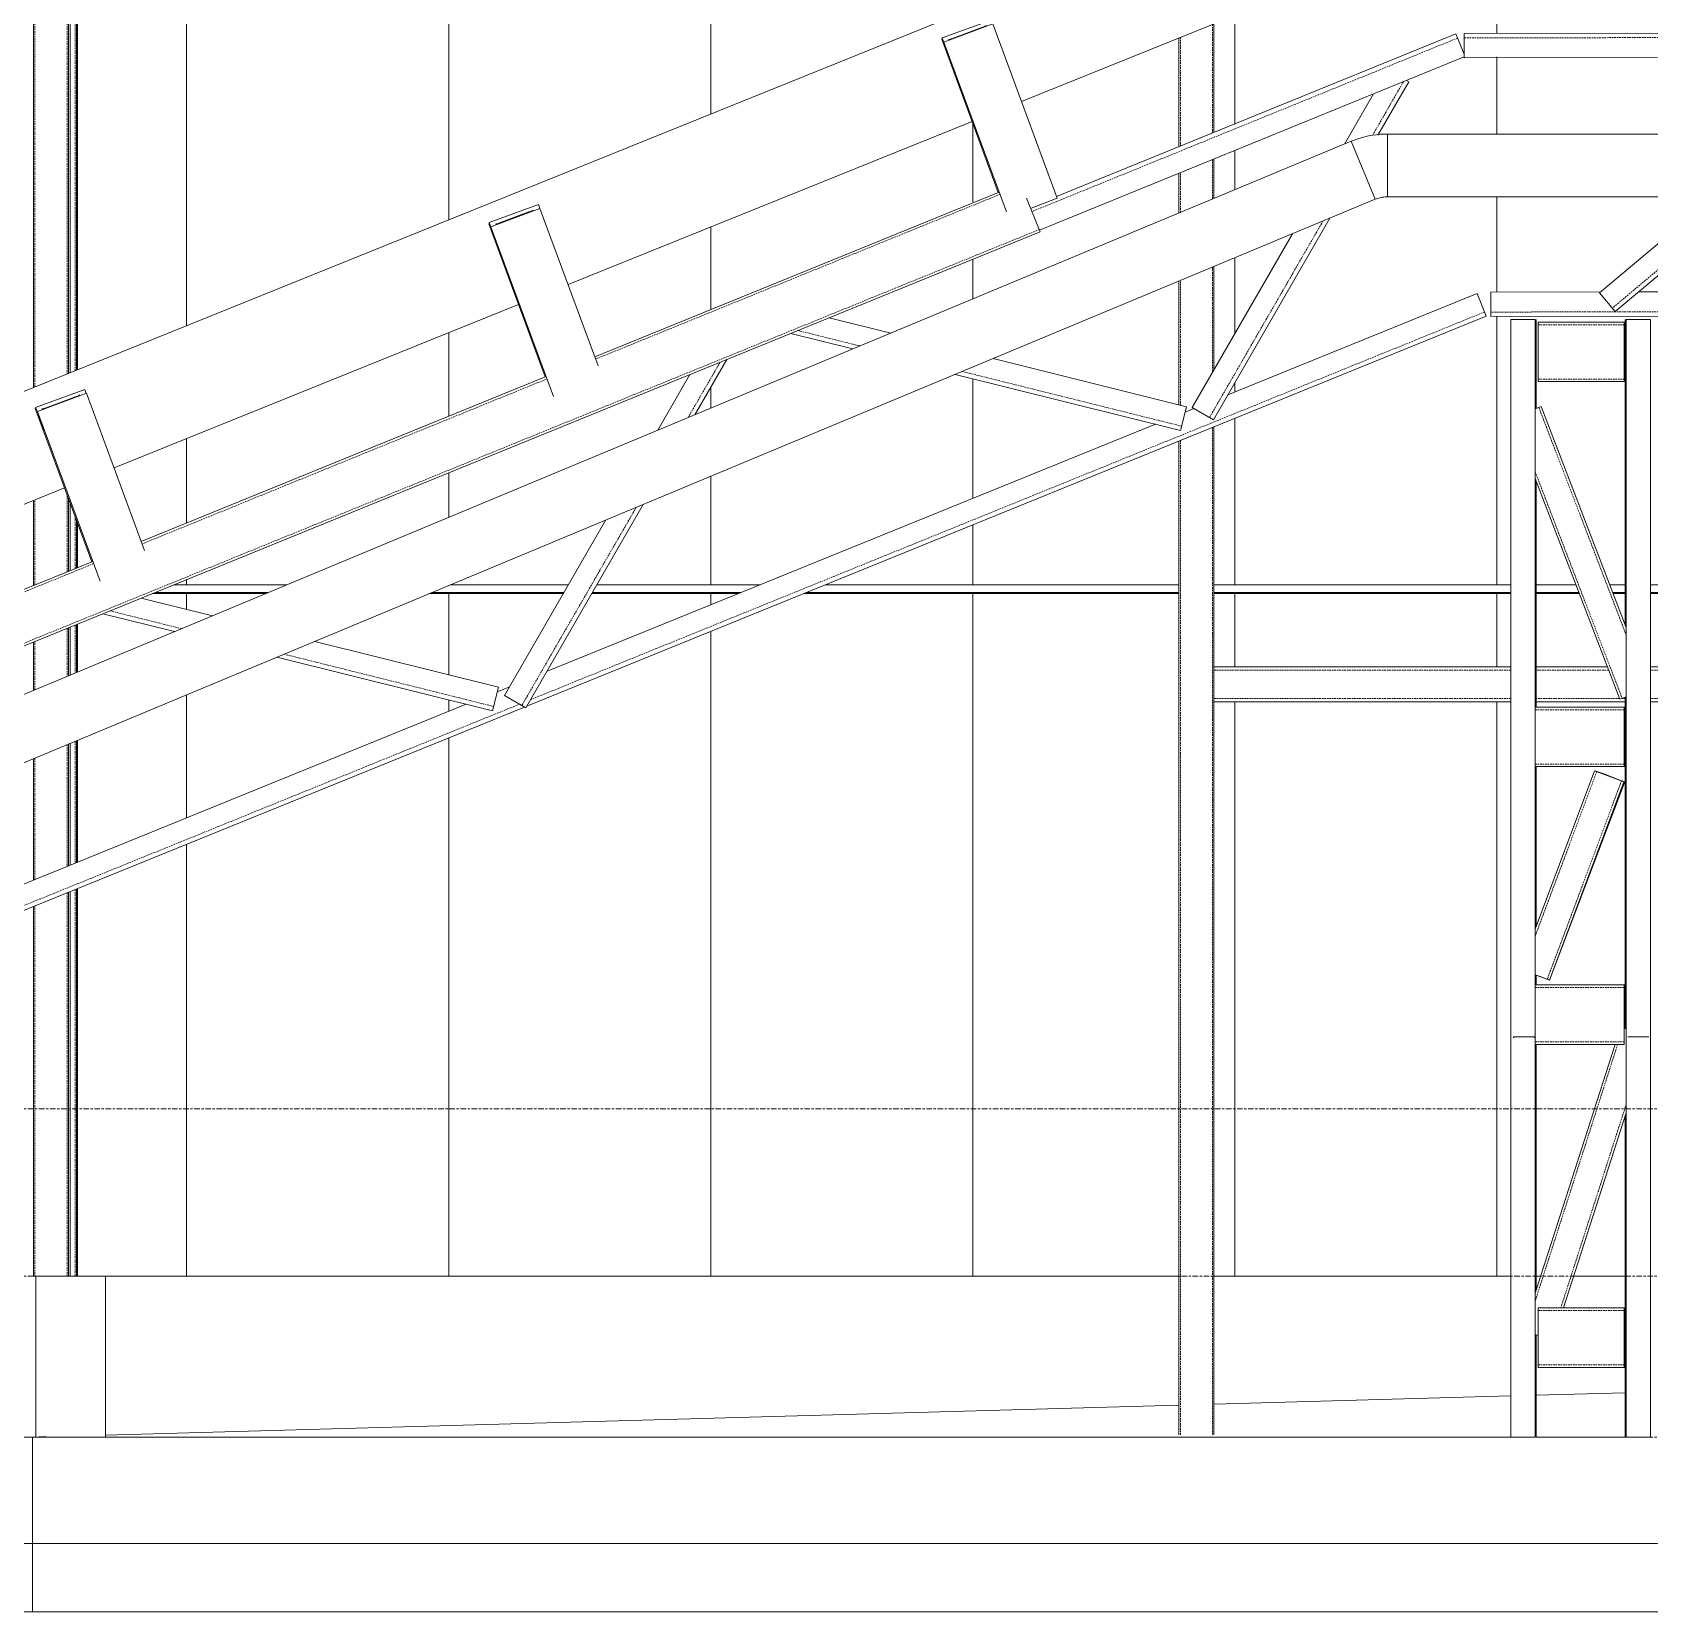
# Model space of a CAD drawing. Header units: centimetres. Extents: x -3046 to 63786, y -269 to 1483.
# Drawn here: x 30316.2 to 30779.1, y -50 to 402.2 of the extents above; entities that cross this region are included whole.
import ezdxf

# ---------------------------------------------------------------- set-up
doc = ezdxf.new("R2010")
doc.units = ezdxf.units.CM
doc.linetypes.add('Centre', pattern=[3.175, 0.635, -0.475, 1.59, -0.475])
doc.linetypes.add('Hidden', pattern=[0.714375, 0.47625, -0.238125])
for name, color, linetype, lineweight in [('A-FLOR', 7, 'Continuous', 9), ('A-FLOR-LEVL', 7, 'Continuous', 9), ('A-WALL', 7, 'Continuous', 9), ('A-WALL-PATT', 7, 'Continuous', 9), ('C-BLDG-PADS', 7, 'Continuous', 9), ('M-HVAC-DUCT', 7, 'Continuous', 9), ('S-BEAM', 7, 'Continuous', 9), ('S-COLS', 7, 'Continuous', 9)]:
    doc.layers.add(name, color=color, linetype=linetype, lineweight=lineweight)

# ---------------------------------------------------------------- blocks, each defined once
blk = doc.blocks.new('HSS Rectangular-Column - 100 x 100 mm-1472442-s03')
at = {"layer": 'S-COLS'}
for p, q in [((-13122.51, 515.53), (-13122.51, 300.52)), ((-13112.51, 304.56), (-13112.51, 436.5)), ((-13112.51, 247.91), (-13112.51, 268.78)), ((-13122.51, 268.16), (-13122.51, 243.84)), ((-13112.51, 217.95), (-13112.51, 231.72)), ((-13122.51, 227.64), (-13122.51, 213.78)), ((-13112.51, 163.53), (-13112.51, 198.45)), ((-13122.51, 194.28), (-13122.51, 159.46)), ((-13112.51, 46.02), (-13112.51, 155.97)), ((-13122.51, 151.9), (-13122.51, 46.02)), ((-13122.51, 46.02), (-13121.94, 46.02))]:
    blk.add_line(p, q, dxfattribs=at)
at = {"layer": 'S-COLS', "linetype": 'Hidden'}
for p, q in [((-13122.11, 300.68), (-13122.11, 515.53)), ((-13112.91, 515.53), (-13112.91, 304.4)), ((-13112.91, 269.63), (-13112.91, 247.75)), ((-13122.11, 244), (-13122.11, 268.32)), ((-13112.91, 231.55), (-13112.91, 217.78)), ((-13122.11, 213.95), (-13122.11, 227.8)), ((-13122.11, 159.62), (-13122.11, 194.45)), ((-13112.91, 198.28), (-13112.91, 163.36)), ((-13112.91, 155.81), (-13112.91, 46.02)), ((-13122.11, 46.02), (-13122.11, 152.07))]:
    blk.add_line(p, q, dxfattribs=at)
blk = doc.blocks.new('HSS Rectangular-Column - 100 x 100 mm-V56-s03')
at = {"layer": 'S-COLS', "linetype": 'Hidden'}
for p, q in [((-13112.45, 436.5), (-13112.45, 304.58)), ((-13112.45, 268.63), (-13112.45, 247.94)), ((-13112.45, 231.74), (-13112.45, 217.98)), ((-13112.45, 198.47), (-13112.45, 163.55)), ((-13112.45, 155.99), (-13112.45, 46.02))]:
    blk.add_line(p, q, dxfattribs=at)
at = {"layer": 'S-COLS'}
for p, q in [((-13112.05, 304.74), (-13112.05, 436.5)), ((-13112.05, 248.1), (-13112.05, 267.54)), ((-13112.05, 218.14), (-13112.05, 231.9)), ((-13112.05, 163.71), (-13112.05, 198.64)), ((-13112.05, 46.02), (-13112.05, 156.16))]:
    blk.add_line(p, q, dxfattribs=at)
blk = doc.blocks.new('HSS Rectangular-Column - 100 x 100 mm-V57-s03')
at = {"layer": 'S-COLS', "linetype": 'Hidden'}
for p, q in [((-13110.56, 436.5), (-13110.56, 305.34)), ((-13110.56, 263.51), (-13110.56, 248.71)), ((-13110.56, 232.51), (-13110.56, 218.76)), ((-13110.56, 199.26), (-13110.56, 164.32)), ((-13110.56, 156.76), (-13110.56, 46.02))]:
    blk.add_line(p, q, dxfattribs=at)
at = {"layer": 'S-COLS'}
for p, q in [((-13110.16, 305.5), (-13110.16, 436.5)), ((-13110.16, 248.87), (-13110.16, 262.42)), ((-13110.16, 218.93), (-13110.16, 232.67)), ((-13110.16, 164.48), (-13110.16, 199.43)), ((-13110.16, 46.02), (-13110.16, 156.92))]:
    blk.add_line(p, q, dxfattribs=at)
blk = doc.blocks.new('HSS Rectangular-Column - 100 x 100 mm-V58-s03')
at = {"layer": 'S-COLS'}
for p, q in [((-13109.96, 305.59), (-13109.96, 436.5)), ((-13109.96, 248.95), (-13109.96, 261.88)), ((-13109.96, 219.01), (-13109.96, 232.75)), ((-13109.96, 164.56), (-13109.96, 199.51)), ((-13109.96, 46.02), (-13109.96, 157))]:
    blk.add_line(p, q, dxfattribs=at)
blk = doc.blocks.new('HSS Rectangular-Column - 100 x 100 mm-V59-s03')
at = {"layer": 'S-COLS'}
blk.add_line((-13123.25, 46.02), (-13122.5, 46.02), dxfattribs=at)
blk = doc.blocks.new('HSS Rectangular-Column - 100 x 100 mm-1652328-s03')
at = {"layer": 'S-COLS', "linetype": 'Hidden'}
for p, q in [((-12785.06, 404.53), (-12785.06, 373.37)), ((-12794.26, 369.62), (-12794.26, 400.81)), ((-12785.06, 365.81), (-12785.06, 354.49)), ((-12794.26, 350.65), (-12794.26, 362.06)), ((-12785.06, 335), (-12785.06, 304.83)), ((-12794.26, 295.42), (-12794.26, 331.17)), ((-12785.06, 289.09), (-12785.06, 0.64)), ((-12794.26, 0.65), (-12794.26, 285.35))]:
    blk.add_line(p, q, dxfattribs=at)
at = {"layer": 'S-COLS'}
for p, q in [((-12784.66, 373.53), (-12784.66, 404.69)), ((-12794.66, 400.65), (-12794.66, 369.46)), ((-12784.66, 354.65), (-12784.66, 365.97)), ((-12794.66, 361.9), (-12794.66, 350.48)), ((-12784.66, 305.52), (-12784.66, 335.17)), ((-12794.66, 331), (-12794.66, 295.52)), ((-12784.66, 241.66), (-12784.66, 289.25)), ((-12794.66, 285.19), (-12794.66, 242.01)), ((-12794.66, 241.5), (-12794.66, 0.65)), ((-12784.66, 220.53), (-12784.66, 241.5)), ((-12784.66, 0.64), (-12784.66, 210.53))]:
    blk.add_line(p, q, dxfattribs=at)
blk = doc.blocks.new('M_L Equal Angles - 25 x 25 mm-1473167-s03')
at = {"layer": 'S-BEAM'}
for p, q in [((-13056.03, 241.5), (-13088.51, 241.5)), ((-13055.27, 241.82), (-13087.73, 241.82)), ((-13050.04, 244), (-13082.38, 244)), ((-12970.85, 241.5), (-13009.26, 241.5)), ((-12970.66, 241.82), (-13008.5, 241.82)), ((-12969.4, 244), (-13003.26, 244)), ((-12920.71, 241.5), (-12962.76, 241.5)), ((-12919.92, 241.82), (-12962.58, 241.82)), ((-12914.56, 244), (-12961.32, 244)), ((-12794.66, 241.5), (-12902.12, 241.5)), ((-12794.66, 241.82), (-12901.34, 241.82)), ((-12794.66, 244), (-12895.97, 244)), ((-12794.66, 243.84), (-12794.66, 244)), ((-12794.66, 243.84), (-12794.66, 242.45)), ((-12794.66, 242.45), (-12794.66, 241.82)), ((-12794.66, 241.66), (-12794.66, 241.82)), ((-12794.66, 241.66), (-12794.66, 241.5))]:
    blk.add_line(p, q, dxfattribs=at)
at = {"layer": 'S-BEAM', "linetype": 'Hidden'}
for p, q in [((-13087.73, 241.82), (-13055.27, 241.82)), ((-13008.5, 241.82), (-12970.66, 241.82)), ((-12962.58, 241.82), (-12919.92, 241.82)), ((-12901.34, 241.82), (-12794.66, 241.82))]:
    blk.add_line(p, q, dxfattribs=at)
blk = doc.blocks.new('M_L Equal Angles - 25 x 25 mm-1491346-s03')
at = {"layer": 'S-BEAM'}
for p, q in [((-12699.72, 244), (-12784.66, 244)), ((-12784.66, 244), (-12784.66, 243.84)), ((-12784.66, 242.45), (-12784.66, 243.84)), ((-12784.66, 241.82), (-12784.66, 242.45)), ((-12699.72, 241.82), (-12784.66, 241.82)), ((-12784.66, 241.82), (-12784.66, 241.66)), ((-12784.66, 241.5), (-12784.66, 241.66)), ((-12699.72, 241.5), (-12784.66, 241.5)), ((-12681.04, 244), (-12692.44, 244)), ((-12680.2, 241.82), (-12692.44, 241.82)), ((-12680.08, 241.5), (-12692.44, 241.5)), ((-12666.94, 244), (-12671.4, 244)), ((-12666.94, 241.82), (-12670.56, 241.82)), ((-12666.94, 241.5), (-12670.44, 241.5)), ((-12448.95, 244), (-12659.7, 244)), ((-12448.95, 241.82), (-12659.7, 241.82)), ((-12448.95, 241.5), (-12659.7, 241.5)), ((-12448.95, 243.84), (-12448.95, 244)), ((-12448.95, 243.84), (-12448.95, 242.45)), ((-12448.95, 242.45), (-12448.95, 241.82)), ((-12448.95, 241.66), (-12448.95, 241.82)), ((-12448.95, 241.66), (-12448.95, 241.5))]:
    blk.add_line(p, q, dxfattribs=at)
at = {"layer": 'S-BEAM', "linetype": 'Hidden'}
for p, q in [((-12784.66, 241.82), (-12699.72, 241.82)), ((-12692.44, 241.82), (-12680.2, 241.82)), ((-12670.56, 241.82), (-12666.94, 241.82)), ((-12659.7, 241.82), (-12448.95, 241.82))]:
    blk.add_line(p, q, dxfattribs=at)
blk = doc.blocks.new('HSS Square - HSS 100mm-1473662-s03')
at = {"layer": 'S-BEAM'}
for p, q in [((-12699.72, 220.53), (-12784.66, 220.53)), ((-12784.66, 220.53), (-12784.66, 218.63)), ((-12784.66, 212.44), (-12784.66, 218.63)), ((-12672.03, 220.53), (-12692.44, 220.53)), ((-12632.37, 220.53), (-12659.7, 220.53)), ((-12632.37, 218.63), (-12632.37, 220.53)), ((-12632.37, 218.63), (-12632.37, 212.44)), ((-12784.66, 212.44), (-12784.66, 210.53)), ((-12784.66, 210.53), (-12699.72, 210.53)), ((-12692.44, 210.53), (-12666.94, 210.53)), ((-12659.7, 210.53), (-12632.37, 210.53)), ((-12632.37, 210.53), (-12632.37, 212.44))]:
    blk.add_line(p, q, dxfattribs=at)
at = {"layer": 'S-BEAM', "linetype": 'Hidden'}
for p, q in [((-12699.72, 219.58), (-12784.66, 219.58)), ((-12671.66, 219.58), (-12692.44, 219.58)), ((-12632.37, 219.58), (-12659.7, 219.58)), ((-12699.72, 211.48), (-12784.66, 211.48)), ((-12668.55, 211.48), (-12692.44, 211.48)), ((-12666.94, 211.48), (-12667.96, 211.48)), ((-12632.37, 211.48), (-12659.7, 211.48))]:
    blk.add_line(p, q, dxfattribs=at)
blk = doc.blocks.new('PQ_RVR_EST-01_ZZ_ZZ_MO_T_A_rvt-3-s03')
at = {"layer": 'A-FLOR'}
for p, q in [((-13122.84, 0), (-12699.72, 0)), ((-13122.84, 0), (-13122.84, -50)), ((-12692.44, 0), (-12666.94, 0)), ((-13122.84, -50), (-13256.34, -50)), ((-11555.74, -50), (-13122.84, -50))]:
    blk.add_line(p, q, dxfattribs=at)
at = {"layer": 'A-WALL'}
for p, q in [((-13121.89, 0), (-13121.89, 46.02)), ((-13121.89, 46.02), (-13101.89, 46.02)), ((-13101.89, 46.02), (-13101.89, 0)), ((-12794.74, 46.02), (-13101.89, 46.02)), ((-12699.72, 46.02), (-12784.66, 46.02)), ((-12691.17, 46.02), (-12692.44, 46.02)), ((-12666.94, 46.02), (-12681.72, 46.02))]:
    blk.add_line(p, q, dxfattribs=at)
at = {"layer": 'S-BEAM', "lineweight": 9}
for name in ['M_L Equal Angles - 25 x 25 mm-1473167-s03', 'M_L Equal Angles - 25 x 25 mm-1491346-s03', 'HSS Square - HSS 100mm-1473662-s03']:
    blk.add_blockref(name, (0, 0), dxfattribs=at)
at = {"layer": 'S-COLS', "lineweight": 9}
for name in ['HSS Rectangular-Column - 100 x 100 mm-V59-s03', 'HSS Rectangular-Column - 100 x 100 mm-1472442-s03', 'HSS Rectangular-Column - 100 x 100 mm-V56-s03', 'HSS Rectangular-Column - 100 x 100 mm-V57-s03', 'HSS Rectangular-Column - 100 x 100 mm-V58-s03', 'HSS Rectangular-Column - 100 x 100 mm-1652328-s03']:
    blk.add_blockref(name, (0, 0), dxfattribs=at)
blk = doc.blocks.new('M_Round Elbow - 1 D-1286141-s03')
at = {"layer": 'M-HVAC-DUCT', "color": 6, "true_color": 0xff00ff}
for p, q in [((-12745.39, 371.02), (-12741.93, 362.72)), ((-12735, 364.1), (-12735, 373.1)), ((-12741.93, 362.72), (-12738.47, 354.41)), ((-12735, 355.1), (-12735, 364.1))]:
    blk.add_line(p, q, dxfattribs=at)
at = {"layer": 'M-HVAC-DUCT', "color": 6, "true_color": 0xff00ff, "flags": 128}
for points in [[(-12735, 373.1), (-12736.08, 373.08), (-12737.16, 373.02), (-12738.24, 372.91), (-12739.31, 372.76), (-12740.37, 372.56), (-12741.42, 372.33), (-12742.47, 372.05), (-12743.5, 371.73), (-12744.52, 371.37), (-12745.39, 371.02)], [(-12738.47, 354.41), (-12738.13, 354.54), (-12737.79, 354.66), (-12737.45, 354.76), (-12737.1, 354.85), (-12736.75, 354.93), (-12736.39, 354.99), (-12736.04, 355.04), (-12735.68, 355.08), (-12735.32, 355.1), (-12735, 355.1)]]:
    blk.add_lwpolyline(points, dxfattribs=at)
blk = doc.blocks.new('Barras cuadradas - Pilar - SQ 70mm-V104-s03')
at = {"layer": 'S-COLS'}
for p, q in [((-12692.44, 320), (-12692.44, 294.49)), ((-12692.44, 273.7), (-12692.44, 208.96)), ((-12692.44, 191.96), (-12692.44, 146.21)), ((-12692.44, 132.28), (-12692.44, 129.44)), ((-12692.44, 112.44), (-12692.44, 42.09)), ((-12692.44, 29.28), (-12692.44, 0))]:
    blk.add_line(p, q, dxfattribs=at)
blk = doc.blocks.new('Barras cuadradas - Pilar - SQ 70mm-V105-s03')
at = {"layer": 'S-COLS'}
for p, q in [((-12666.94, 320), (-12666.94, 232.39)), ((-12666.94, 211.88), (-12666.94, 116.95)), ((-12666.94, 92.06), (-12666.94, 0))]:
    blk.add_line(p, q, dxfattribs=at)
blk = doc.blocks.new('Barras cuadradas - Pilar - SQ 70mm-V106-s03')
at = {"layer": 'S-COLS'}
for p, q in [((-12699.72, 320), (-12699.72, 0)), ((-12692.72, 320), (-12699.72, 320)), ((-12692.72, 320), (-12692.72, 0)), ((-12692.72, 0), (-12699.72, 0))]:
    blk.add_line(p, q, dxfattribs=at)
blk = doc.blocks.new('C Shapes - C6x9-1288654-s03')
at = {"layer": 'S-BEAM'}
for p, q in [((-12698.93, 114.63), (-12692.93, 114.63)), ((-12698.93, 114.32), (-12698.93, 114.63)), ((-12692.93, 114.63), (-12692.93, 114.68)), ((-12692.93, 114.32), (-12692.93, 114.63))]:
    blk.add_line(p, q, dxfattribs=at)
blk = doc.blocks.new('C Shapes - C6x9-1288730-s03')
at = {"layer": 'S-BEAM'}
blk.add_line((-12666.19, 114.63), (-12660.19, 114.63), dxfattribs=at)
blk = doc.blocks.new('C Shapes - C6x17-1288728-s03')
at = {"layer": 'S-BEAM'}
for p, q in [((-12666.94, 208.96), (-12667.25, 208.96)), ((-12666.94, 191.96), (-12667.25, 191.96))]:
    blk.add_line(p, q, dxfattribs=at)
at = {"layer": 'S-BEAM', "linetype": 'Hidden'}
for p, q in [((-12667.25, 208.25), (-12666.94, 208.25)), ((-12667.25, 192.67), (-12666.94, 192.67))]:
    blk.add_line(p, q, dxfattribs=at)
blk = doc.blocks.new('C Shapes - C6x17-V107-s03')
at = {"layer": 'S-BEAM'}
blk.add_line((-12666.94, 129.44), (-12667.25, 129.44), dxfattribs=at)
at = {"layer": 'S-BEAM', "linetype": 'Hidden'}
blk.add_line((-12667.25, 128.73), (-12666.94, 128.73), dxfattribs=at)
blk = doc.blocks.new('C Shapes - C6x9-1289329-s03')
at = {"layer": 'S-BEAM'}
for p, q in [((-12675.45, 190.77), (-12675.3, 190.71)), ((-12674.71, 190.49), (-12675.3, 190.71)), ((-12674.71, 190.49), (-12674.22, 190.3)), ((-12674.22, 190.3), (-12673.05, 189.86)), ((-12673.05, 189.86), (-12669.44, 188.49)), ((-12667.04, 187.58), (-12688.58, 130.82)), ((-12669.44, 188.49), (-12668.27, 188.04)), ((-12668.27, 188.04), (-12667.79, 187.86)), ((-12667.2, 187.64), (-12667.79, 187.86)), ((-12667.2, 187.64), (-12667.04, 187.58)), ((-12690.98, 131.73), (-12692.44, 132.28)), ((-12689.81, 131.28), (-12690.98, 131.73)), ((-12689.32, 131.1), (-12689.81, 131.28)), ((-12689.32, 131.1), (-12688.74, 130.88)), ((-12688.58, 130.82), (-12688.74, 130.88))]:
    blk.add_line(p, q, dxfattribs=at)
blk = doc.blocks.new('C Shapes - C6x9-V108-s03')
at = {"layer": 'S-BEAM'}
for p, q in [((-12692.72, 294.38), (-12690.99, 295.04)), ((-12666.7, 231.76), (-12690.99, 295.04)), ((-12692.72, 274.44), (-12668.48, 211.29)), ((-12666.7, 211.97), (-12668.48, 211.29))]:
    blk.add_line(p, q, dxfattribs=at)
at = {"layer": 'S-BEAM', "linetype": 'Hidden'}
for p, q in [((-12691.65, 294.79), (-12666.7, 229.78)), ((-12692.72, 276.42), (-12667.82, 211.54))]:
    blk.add_line(p, q, dxfattribs=at)
blk = doc.blocks.new('C Shapes - C6x17-1289441-s03')
at = {"layer": 'S-BEAM'}
for p, q in [((-12667.25, 208.96), (-12692.72, 208.96)), ((-12667.25, 208.96), (-12667.25, 191.96)), ((-12692.72, 191.96), (-12667.25, 191.96))]:
    blk.add_line(p, q, dxfattribs=at)
at = {"layer": 'S-BEAM', "linetype": 'Hidden'}
for p, q in [((-12692.72, 208.25), (-12667.25, 208.25)), ((-12692.72, 192.67), (-12667.25, 192.67))]:
    blk.add_line(p, q, dxfattribs=at)
blk = doc.blocks.new('C Shapes - C6x17-1289442-s03')
at = {"layer": 'S-BEAM'}
for p, q in [((-12667.25, 129.44), (-12692.72, 129.44)), ((-12667.25, 129.44), (-12667.25, 112.44)), ((-12692.72, 112.44), (-12667.25, 112.44))]:
    blk.add_line(p, q, dxfattribs=at)
at = {"layer": 'S-BEAM', "linetype": 'Hidden'}
for p, q in [((-12692.72, 128.73), (-12667.25, 128.73)), ((-12692.72, 113.15), (-12667.25, 113.15))]:
    blk.add_line(p, q, dxfattribs=at)
blk = doc.blocks.new('C Shapes - C6x17-1289443-s03')
at = {"layer": 'S-BEAM'}
for p, q in [((-11763.36, 302.2), (-11763.36, 319.2)), ((-11738.75, 319.2), (-11763.36, 319.2)), ((-11738.75, 319.2), (-11738.75, 302.2)), ((-11763.36, 302.2), (-11738.75, 302.2))]:
    blk.add_line(p, q, dxfattribs=at)
at = {"layer": 'S-BEAM', "linetype": 'Hidden'}
for p, q in [((-11763.36, 318.49), (-11738.75, 318.49)), ((-11763.36, 302.91), (-11738.75, 302.91))]:
    blk.add_line(p, q, dxfattribs=at)
blk = doc.blocks.new('C Shapes - C6x9-1289795-s03')
at = {"layer": 'S-BEAM'}
for p, q in [((-12675.76, 190.77), (-12692.72, 145.45)), ((-12675.76, 190.77), (-12667.33, 187.61)), ((-12688.58, 130.84), (-12667.33, 187.61)), ((-12688.58, 130.84), (-12692.72, 132.39))]:
    blk.add_line(p, q, dxfattribs=at)
at = {"layer": 'S-BEAM', "linetype": 'Hidden'}
for p, q in [((-12675.09, 190.52), (-12692.72, 143.42)), ((-12668, 187.86), (-12689.24, 131.09))]:
    blk.add_line(p, q, dxfattribs=at)
blk = doc.blocks.new('C Shapes - C6x9-V109-s03')
at = {"layer": 'S-BEAM'}
for p, q in [((-12667.25, 117.06), (-12666.7, 116.88)), ((-12669.85, 112.44), (-12692.72, 41.2)), ((-12684.63, 36.96), (-12666.7, 92.82)), ((-12691.86, 29.1), (-12692.72, 29.37))]:
    blk.add_line(p, q, dxfattribs=at)
at = {"layer": 'S-BEAM', "linetype": 'Hidden'}
for p, q in [((-12669.1, 112.44), (-12692.72, 38.88)), ((-12666.7, 95.14), (-12685.38, 36.96))]:
    blk.add_line(p, q, dxfattribs=at)
blk = doc.blocks.new('C Shapes - C7x15-1291572-s03')
at = {"layer": 'S-BEAM'}
for p, q in [((-12705.44, 327.82), (-12674, 327.88)), ((-12705.43, 320.82), (-12705.44, 327.82)), ((-12663.08, 327.9), (-12506.35, 328.18)), ((-12498.03, 321.19), (-12705.43, 320.82))]:
    blk.add_line(p, q, dxfattribs=at)
at = {"layer": 'S-BEAM', "linetype": 'Hidden'}
blk.add_line((-12499.57, 322.49), (-12705.43, 322.12), dxfattribs=at)
blk = doc.blocks.new('C Shapes - C7x15-1291420-s03')
at = {"layer": 'S-BEAM'}
for p, q in [((-12780.67, 298.43), (-12709.33, 327.43)), ((-12709.33, 327.43), (-12706.7, 320.94)), ((-12706.7, 320.94), (-12981.36, 209.28)), ((-12792.92, 293.45), (-12790.35, 294.5)), ((-12975.66, 219.16), (-12801.42, 290)), ((-12989.78, 213.42), (-12986.22, 214.86)), ((-12982.01, 209.02), (-13433.41, 25.51)), ((-13174.82, 138.19), (-12998.64, 209.82))]:
    blk.add_line(p, q, dxfattribs=at)
at = {"layer": 'S-BEAM', "linetype": 'Hidden'}
for p, q in [((-12707.19, 322.14), (-12980.31, 211.11)), ((-12983.43, 209.84), (-13433.9, 26.71))]:
    blk.add_line(p, q, dxfattribs=at)
blk = doc.blocks.new('C Shapes - C7x15-1291627-s03')
at = {"layer": 'S-BEAM'}
for p, q in [((-12713.04, 401.91), (-12560.29, 402.19)), ((-12713.03, 394.91), (-12713.04, 401.91)), ((-12713.03, 394.91), (-12553, 395.2))]:
    blk.add_line(p, q, dxfattribs=at)
at = {"layer": 'S-BEAM', "linetype": 'Hidden'}
blk.add_line((-12560.29, 400.89), (-12713.04, 400.62), dxfattribs=at)
blk = doc.blocks.new('C Shapes - C7x15-V117-s03')
at = {"layer": 'S-BEAM'}
for p, q in [((-12620.14, 373.07), (-12593.85, 395.13)), ((-12583.72, 394.49), (-12609.25, 373.07)), ((-12584.26, 395.15), (-12583.72, 394.49)), ((-12674.29, 327.63), (-12641.55, 355.1)), ((-12630.92, 354.89), (-12669.79, 322.27)), ((-12669.79, 322.27), (-12674.29, 327.63))]:
    blk.add_line(p, q, dxfattribs=at)
at = {"layer": 'S-BEAM', "linetype": 'Hidden'}
for p, q in [((-12584.96, 395.14), (-12611.26, 373.07)), ((-12632.68, 355.1), (-12670.62, 323.26))]:
    blk.add_line(p, q, dxfattribs=at)
blk = doc.blocks.new('C Shapes - C7x15-1293005-s03')
at = {"layer": 'S-BEAM', "linetype": 'Hidden'}
blk.add_line((-12714.91, 400.57), (-12836.76, 350.89), dxfattribs=at)
at = {"layer": 'S-BEAM'}
for p, q in [((-12829.67, 355.18), (-12715.4, 401.77)), ((-12715.4, 401.77), (-12713.03, 395.95)), ((-12834.61, 345.61), (-12713.03, 395.17))]:
    blk.add_line(p, q, dxfattribs=at)
blk = doc.blocks.new('C Shapes - C7x15-1293226-s03')
at = {"layer": 'S-BEAM'}
for p, q in [((-12747.3, 370.23), (-12739.01, 384.58)), ((-12728.91, 388.08), (-12737.74, 372.78)), ((-12729.54, 388.44), (-12728.91, 388.08)), ((-12751.48, 348.99), (-12784.79, 291.29)), ((-12790.85, 294.79), (-12762.12, 344.56)), ((-12784.79, 291.29), (-12790.85, 294.79))]:
    blk.add_line(p, q, dxfattribs=at)
at = {"layer": 'S-BEAM', "linetype": 'Hidden'}
for p, q in [((-12730.4, 388.09), (-12739.3, 372.68)), ((-12753.45, 348.17), (-12785.91, 291.94))]:
    blk.add_line(p, q, dxfattribs=at)
blk = doc.blocks.new('C Shapes - C7x15-1293314-s03')
at = {"layer": 'S-BEAM', "linetype": 'Hidden'}
for p, q in [((-12926.02, 307.74), (-12935.16, 291.9)), ((-12949.99, 266.21), (-12982.76, 209.45))]:
    blk.add_line(p, q, dxfattribs=at)
at = {"layer": 'S-BEAM'}
for p, q in [((-12924.06, 308.54), (-12933.19, 292.72)), ((-12943.84, 288.28), (-12934.63, 304.23)), ((-12948.02, 267.03), (-12981.64, 208.81)), ((-12987.7, 212.31), (-12958.67, 262.59)), ((-12981.64, 208.81), (-12987.7, 212.31))]:
    blk.add_line(p, q, dxfattribs=at)
blk = doc.blocks.new('C Shapes - C7x15-1293411-s03')
at = {"layer": 'S-BEAM'}
for p, q in [((-12894.76, 320.48), (-12877.14, 316.09)), ((-12887.97, 311.58), (-12905.74, 316.01)), ((-12847.87, 308.79), (-12792.54, 295)), ((-12794.23, 288.2), (-12858.7, 304.28)), ((-12792.54, 295), (-12794.23, 288.2))]:
    blk.add_line(p, q, dxfattribs=at)
at = {"layer": 'S-BEAM', "linetype": 'Hidden'}
for p, q in [((-12885.97, 312.41), (-12903.71, 316.83)), ((-12793.92, 289.46), (-12856.7, 305.11))]:
    blk.add_line(p, q, dxfattribs=at)
blk = doc.blocks.new('C Shapes - C7x15-V120-s03')
at = {"layer": 'S-BEAM', "linetype": 'Hidden'}
for p, q in [((-13080.1, 231.46), (-13100.6, 236.57)), ((-12990.83, 209.2), (-13050.83, 224.17))]:
    blk.add_line(p, q, dxfattribs=at)
at = {"layer": 'S-BEAM'}
for p, q in [((-13091.65, 240.22), (-13071.28, 235.14)), ((-13082.11, 230.63), (-13102.63, 235.74)), ((-13042.01, 227.84), (-12989.45, 214.74)), ((-12991.14, 207.95), (-13052.84, 223.33)), ((-12989.45, 214.74), (-12991.14, 207.95))]:
    blk.add_line(p, q, dxfattribs=at)
blk = doc.blocks.new('C Shapes - C7x15-1298364-s03')
at = {"layer": 'S-BEAM'}
for p, q in [((-12848.38, 405.73), (-12862.47, 400.6)), ((-12847.97, 404.61), (-12848.38, 405.73)), ((-12862.47, 400.6), (-12862.1, 399.59)), ((-12861.69, 398.46), (-12860.08, 394.02))]:
    blk.add_line(p, q, dxfattribs=at)
blk = doc.blocks.new('C Shapes - C7x15-1298311-s03')
at = {"layer": 'S-BEAM'}
for p, q in [((-12861.95, 399.37), (-12847.91, 404.63)), ((-12850.59, 403.84), (-12859.5, 400.49)), ((-12829.49, 354.69), (-12847.91, 404.63)), ((-12862.4, 400.32), (-12862.56, 400.26)), ((-12862.56, 400.26), (-12862.1, 399.59)), ((-12862.56, 400.26), (-12846.38, 356.4)), ((-12861.95, 399.37), (-12844.04, 350.82)), ((-12829.49, 354.69), (-12837.14, 351.82))]:
    blk.add_line(p, q, dxfattribs=at)
for centre, start_param, end_param in [((-12850.7, 404), 4.984935, 5.453498), ((-12859.61, 400.66), 3.579247, 4.750653)]:
    blk.add_ellipse(centre, major_axis=(1.19, 0.44), ratio=0.150483, start_param=start_param, end_param=end_param, dxfattribs=at)
blk = doc.blocks.new('C Shapes - C7x15-V124-s03')
at = {"layer": 'S-BEAM'}
for p, q in [((-12978.02, 352.88), (-12992.11, 347.75)), ((-12977.61, 351.77), (-12978.02, 352.88)), ((-12992.11, 347.75), (-12991.75, 346.74)), ((-12991.33, 345.6), (-12989.72, 341.18))]:
    blk.add_line(p, q, dxfattribs=at)
blk = doc.blocks.new('C Shapes - C7x15-V125-s03')
at = {"layer": 'S-BEAM'}
for p, q in [((-12992.04, 347.47), (-12992.2, 347.41)), ((-12992.2, 347.41), (-12991.75, 346.74)), ((-12992.2, 347.41), (-12976.03, 303.55)), ((-12991.59, 346.52), (-12977.56, 351.79)), ((-12980.23, 350.99), (-12989.14, 347.64)), ((-12960.94, 306.74), (-12977.56, 351.79)), ((-12991.59, 346.52), (-12973.68, 297.97))]:
    blk.add_line(p, q, dxfattribs=at)
for centre, start_param, end_param in [((-12989.25, 347.81), 3.579247, 4.750653), ((-12980.34, 351.15), 4.984935, 5.453498)]:
    blk.add_ellipse(centre, major_axis=(1.19, 0.44), ratio=0.150483, start_param=start_param, end_param=end_param, dxfattribs=at)
blk = doc.blocks.new('C Shapes - C7x15-V126-s03')
at = {"layer": 'S-BEAM'}
for p, q in [((-13121.38, 293.61), (-13107.35, 298.88)), ((-13110.02, 298.08), (-13118.93, 294.73)), ((-13090.73, 253.83), (-13107.35, 298.88)), ((-13121.84, 294.56), (-13122, 294.5)), ((-13122, 294.5), (-13121.54, 293.83)), ((-13122, 294.5), (-13105.82, 250.64)), ((-13121.51, 293.8), (-13121.38, 293.61)), ((-13121.38, 293.61), (-13103.47, 245.06))]:
    blk.add_line(p, q, dxfattribs=at)
for centre, start_param, end_param in [((-13110.14, 298.24), 4.984935, 5.453498), ((-13119.05, 294.9), 3.579247, 4.750653)]:
    blk.add_ellipse(centre, major_axis=(1.19, 0.44), ratio=0.150483, start_param=start_param, end_param=end_param, dxfattribs=at)
blk = doc.blocks.new('C Shapes - C7x15-1299174-s03')
at = {"layer": 'S-BEAM'}
for p, q in [((-12846.14, 356.5), (-12961.89, 309.32)), ((-12838.33, 354.75), (-12834.4, 345.09)), ((-13228.03, 184.62), (-12834.4, 345.09)), ((-12975.78, 303.65), (-13091.68, 256.4)), ((-13105.57, 250.74), (-13221.17, 203.62)), ((-13228.03, 184.62), (-13231.55, 193.25))]:
    blk.add_line(p, q, dxfattribs=at)
at = {"layer": 'S-BEAM', "linetype": 'Hidden'}
for p, q in [((-12845.89, 355.84), (-12961.64, 308.65)), ((-12834.66, 345.75), (-13228.3, 185.28)), ((-12975.53, 302.99), (-13091.44, 255.74)), ((-13105.32, 250.08), (-13220.68, 203.05))]:
    blk.add_line(p, q, dxfattribs=at)
blk = doc.blocks.new('PQ_RVR_EXT-01_ZZ_ZZ_MO_T_A_rvt-3-s03')
at = {"layer": 'M-HVAC-DUCT', "color": 6, "true_color": 0xff00ff}
for p, q in [((-12741.23, 454.57), (-13892.37, -10.53)), ((-12839.72, 382.42), (-12729.99, 426.75)), ((-12969.51, 329.98), (-12853.87, 376.7)), ((-12745.39, 371.02), (-13600.85, 14.33)), ((-12741.93, 362.72), (-12745.39, 371.02)), ((-11719.06, 373.1), (-12735, 373.1)), ((-12735, 373.1), (-12735, 364.1)), ((-12738.47, 354.41), (-12741.93, 362.72)), ((-12735, 364.1), (-12735, 355.1)), ((-13593.92, -2.28), (-12738.47, 354.41)), ((-12735, 355.1), (-11719.06, 355.1)), ((-13099.45, 277.48), (-12983.66, 324.26)), ((-13229.1, 225.1), (-13113.61, 271.76))]:
    blk.add_line(p, q, dxfattribs=at)
at = {"layer": 'M-HVAC-DUCT', "lineweight": 9}
blk.add_blockref('M_Round Elbow - 1 D-1286141-s03', (0, 0), dxfattribs=at)
at = {"layer": 'S-BEAM', "lineweight": 9}
for name, p in [('C Shapes - C7x15-1298311-s03', (0, 0)), ('C Shapes - C7x15-1298364-s03', (0, 0)), ('C Shapes - C7x15-1291627-s03', (0, 0)), ('C Shapes - C7x15-1293005-s03', (0, 0)), ('C Shapes - C7x15-V117-s03', (0, 0)), ('C Shapes - C7x15-1293226-s03', (0, 0)), ('C Shapes - C7x15-1299174-s03', (0, 0)), ('C Shapes - C7x15-V124-s03', (0, 0)), ('C Shapes - C7x15-V125-s03', (0, 0)), ('C Shapes - C7x15-1291572-s03', (0, 0)), ('C Shapes - C7x15-1291420-s03', (0, 0)), ('C Shapes - C7x15-1293411-s03', (0, 0)), ('C Shapes - C6x17-1289443-s03', (-928.5, 0)), ('C Shapes - C7x15-1293314-s03', (0, 0)), ('C Shapes - C7x15-V126-s03', (0, 0)), ('C Shapes - C7x15-1298364-s03', (-259.43, -105.76)), ('C Shapes - C6x9-V108-s03', (0, 0)), ('C Shapes - C7x15-V120-s03', (0, 0)), ('C Shapes - C6x17-1289441-s03', (0, 0)), ('C Shapes - C6x17-1288728-s03', (0, 0)), ('C Shapes - C6x9-1289795-s03', (0, 0)), ('C Shapes - C6x9-1289329-s03', (0, 0)), ('C Shapes - C6x17-1289442-s03', (0, 0)), ('C Shapes - C6x17-V107-s03', (0, 0)), ('C Shapes - C6x9-V109-s03', (0, 0)), ('C Shapes - C6x9-1288654-s03', (0, 0)), ('C Shapes - C6x9-1288730-s03', (0, 0)), ('C Shapes - C6x17-1289443-s03', (-928.5, -282.24))]:
    blk.add_blockref(name, p, dxfattribs=at)
at = {"layer": 'S-COLS', "lineweight": 9}
for name, p in [('Barras cuadradas - Pilar - SQ 70mm-V106-s03', (0, 0)), ('Barras cuadradas - Pilar - SQ 70mm-V104-s03', (0, 0)), ('Barras cuadradas - Pilar - SQ 70mm-V105-s03', (0, 0)), ('Barras cuadradas - Pilar - SQ 70mm-V106-s03', (33.02, 0))]:
    blk.add_blockref(name, p, dxfattribs=at)

msp = doc.modelspace()

# ---------------------------------------------------------------- hatches: boundary and pattern name
at = {"layer": 'A-WALL-PATT', "true_color": 0xc0c0c0}
h = msp.add_hatch(dxfattribs=at)
h.set_pattern_fill('FP_41', color=9, style=0, pattern_type=2)
h.set_pattern_definition([(90, (37935.314, 711.715), (-75, 5e-15), [])])
h.paths.add_polyline_path([(30183.03, 46.02), (30307.7, 46.02), (30307.7, 148.31), (30183.03, 97.63), (30183.03, 48.66)])
h.paths.add_polyline_path([(30329.08, 46.02), (30644.38, 46.02), (30644.3, 285.15), (30543.07, 244), (30644.38, 243.84), (30644.3, 241.5), (30536.92, 241.5), (30457.68, 209.28), (30457.4, 208.81), (30457.03, 209.02), (30329.08, 157), (30329.08, 48.66)])
h.paths.add_polyline_path([(30922.8, 46.02), (30923.49, 46.02), (30923.49, 241.5), (30779.34, 241.5), (30779.34, 220.53), (30806.67, 220.28), (30806.67, 46.02), (30906.42, 46.02)])
h.paths.add_polyline_path([(30796.67, 46.02), (30796.67, 210.53), (30779.34, 210.53), (30779.34, 46.02), (30791.74, 46.02)])
h.paths.add_polyline_path([(30772.1, 46.02), (30772.03, 91.84), (30757.32, 46.02), (30758.98, 46.02)])
h.paths.add_polyline_path([(30747.87, 46.02), (30769.19, 112.44), (30746.6, 112.44), (30746.6, 46.02)])
h.paths.add_polyline_path([(30739.32, 46.02), (30739.32, 210.53), (30654.38, 210.53), (30654.38, 46.02), (30726.21, 46.02)])
h.paths.add_polyline_path([(30183.03, 105.19), (30240.85, 128.69), (30189.77, 141.43), (30183.03, 138.61), (30183.03, 131.52)])
h.paths.add_polyline_path([(30770.94, 129.44), (30772.1, 129.44), (30771.84, 191.96), (30746.6, 191.96), (30746.6, 146.21), (30763.59, 190.77), (30772, 187.58), (30750.3, 130.88), (30746.6, 132.28), (30746.6, 129.44), (30758.98, 129.44)])
h.paths.add_polyline_path([(30250.82, 132.75), (30255.81, 134.78), (30254.71, 135.72), (30279.64, 178.9), (30200.6, 145.94), (30250.94, 133.24), (30250.85, 132.87)])
h.paths.add_polyline_path([(30264.22, 138.19), (30307.7, 155.87), (30307.7, 190.6), (30290.28, 183.34), (30267.5, 143.88)])
h.paths.add_polyline_path([(30183.03, 158.12), (30294.47, 204.58), (30305.08, 222.97), (30210.94, 184.78), (30210.79, 185.14), (30183.03, 173.83), (30183.03, 159.14)])
h.paths.add_polyline_path([(30329.08, 164.56), (30440.2, 209.87), (30386.2, 223.33), (30329.08, 199.51), (30329.08, 172.95)])
h.paths.add_polyline_path([(30183.03, 181.39), (30206.38, 191.18), (30205.57, 192.88), (30195.79, 219.38), (30183.03, 214.22), (30183.03, 186.77)])
h.paths.add_polyline_path([(30217.87, 203.62), (30307.7, 240.24), (30307.7, 264.59), (30209.94, 225.1), (30213.89, 214.39)])
h.paths.add_polyline_path([(30772.1, 208.96), (30772.1, 210.53), (30746.6, 210.53), (30746.6, 208.96), (30771.79, 208.96)])
h.paths.add_polyline_path([(30305.11, 209.02), (30307.7, 210.1), (30307.7, 213.5)])
h.paths.add_polyline_path([(30449.26, 213.42), (30452.82, 214.86), (30468.19, 241.5), (30429.78, 241.5), (30397.03, 227.84), (30449.56, 214.59), (30449.28, 213.5)])
h.paths.add_polyline_path([(30329.08, 219.01), (30356.93, 230.63), (30336.41, 235.74), (30329.08, 232.75), (30329.08, 228.2)])
h.paths.add_polyline_path([(30463.38, 219.16), (30518.33, 241.5), (30476.28, 241.5), (30464.09, 220.4)])
h.paths.add_polyline_path([(30677.06, 220.53), (30739.32, 220.53), (30739.32, 241.5), (30654.38, 241.5), (30654.38, 220.53), (30660.68, 220.53)])
h.paths.add_polyline_path([(30746.6, 220.53), (30767.01, 220.53), (30758.96, 241.5), (30746.6, 241.5)])
h.paths.add_polyline_path([(30772.1, 232.39), (30771.87, 241.5), (30768.6, 241.5), (30772.01, 232.64)])
h.paths.add_polyline_path([(30367.76, 235.14), (30383.01, 241.5), (30350.53, 241.5), (30347.39, 240.22), (30365.8, 235.63)])
h.paths.add_polyline_path([(30356.66, 244), (30389, 244), (30495.2, 288.28), (30504.41, 304.23), (30365.8, 247.72)])
h.paths.add_polyline_path([(30739.32, 244), (30739.6, 320), (30746.6, 320), (30746.82, 294.57), (30748.16, 294.77), (30767.64, 244), (30772.1, 244), (30772.34, 320), (30779.34, 320), (30779.34, 244), (30923.49, 244), (30923.49, 321.16), (30733.61, 320.82), (30733.6, 327.82), (30765.09, 327.92), (30797.49, 355.1), (30702.13, 355.07), (30687.56, 348.98), (30658.37, 298.43), (30729.8, 327.19), (30732.34, 320.94), (30654.38, 289.25), (30654.38, 244), (30726.21, 244)])
h.paths.add_polyline_path([(30746.6, 244), (30758, 244), (30746.6, 273.7), (30746.6, 269.63)])
h.paths.add_polyline_path([(30435.78, 244), (30469.64, 244), (30480.37, 262.59), (30447.71, 248.98)])
h.paths.add_polyline_path([(30513.24, 244), (30524.48, 244), (30637.62, 290), (30580.34, 304.28), (30491.02, 267.03), (30477.72, 244), (30496.86, 244)])
h.paths.add_polyline_path([(30183.03, 246.58), (30307.7, 297.25), (30307.7, 446.01), (30181.59, 446.01), (30181.68, 445.53), (30183.03, 445.53), (30183.03, 269.63)])
h.paths.add_polyline_path([(30329.08, 248.95), (30333.22, 250.64), (30329.08, 261.88), (30329.08, 255.82)])
h.paths.add_polyline_path([(30347.36, 256.4), (30463.01, 303.55), (30455.38, 324.26), (30339.59, 277.48), (30342.48, 269.63)])
h.paths.add_polyline_path([(30505.85, 292.72), (30551.07, 311.58), (30533.3, 316.01), (30514.98, 308.54), (30508.46, 297.25)])
h.paths.add_polyline_path([(30644.38, 295.52), (30644.3, 330.95), (30591.17, 308.79), (30644.3, 295.55)])
h.paths.add_polyline_path([(30771.79, 302.2), (30747.18, 302.37), (30747.18, 319.2), (30771.79, 319.03), (30771.79, 302.37)])
h.paths.add_polyline_path([(30654.38, 305.52), (30676.91, 344.54), (30654.38, 335.15), (30654.38, 324.87)])
h.paths.add_polyline_path([(30329.08, 305.59), (30644.38, 432.98), (30644.3, 446.01), (30329.08, 446.01), (30329.08, 439), (30644.38, 438.84), (30644.3, 436.5), (30329.08, 436.5), (30329.08, 311.06)])
h.paths.add_polyline_path([(30477.15, 309.32), (30592.57, 356.63), (30585.17, 376.7), (30469.53, 329.98), (30476.51, 311.06)])
h.paths.add_polyline_path([(30561.9, 316.09), (30644.38, 350.48), (30644.3, 361.86), (30604.43, 345.61), (30604.42, 345), (30544.28, 320.48), (30555.75, 317.62)])
h.paths.add_polyline_path([(30775.96, 327.9), (30923.49, 328.16), (30923.49, 335.89), (30900.6, 355.1), (30808.12, 354.89), (30777.32, 329.04)])
h.paths.add_polyline_path([(30923.49, 345.03), (30923.49, 355.1), (30911.49, 355.1), (30922.8, 345.61)])
h.paths.add_polyline_path([(30654.38, 354.65), (30691.74, 370.23), (30700.03, 384.58), (30654.38, 365.97)])
h.paths.add_polyline_path([(30609.37, 355.18), (30644.38, 369.46), (30644.3, 400.59), (30599.32, 382.42), (30609.35, 355.24)])
h.paths.add_polyline_path([(30701.33, 372.83), (30704.53, 373.1), (30818.94, 373.1), (30845.19, 395.13), (30726, 395.17), (30709.5, 388.44), (30710.13, 388.08), (30701.48, 373.1)])
h.paths.add_polyline_path([(30840.89, 373.1), (30879.15, 373.1), (30855.03, 393.34), (30856.2, 395.15), (30854.97, 394.91), (30855.32, 394.49), (30829.83, 373.1)])
h.paths.add_polyline_path([(30922.8, 373.1), (30923.49, 373.1), (30923.49, 392.03), (30886.04, 392.2), (30886.04, 395.2), (30864.04, 394.91), (30890.04, 373.1), (30906.42, 373.1)])
h.paths.add_polyline_path([(30726, 395.97), (30726.01, 396.7), (30726, 399.56)])
h.paths.add_polyline_path([(30654.38, 373.53), (30723.64, 401.77), (30726, 395.97), (30726.28, 401.92), (30878.75, 402.38), (30878.75, 427.84), (30711.81, 427.57), (30706.24, 425.61), (30654.38, 404.66), (30654.38, 380.12)])
h.paths.add_polyline_path([(30922.8, 407.03), (30923.49, 407.03), (30923.49, 408.64), (30909.29, 427.84), (30893.75, 427.84), (30893.75, 407.03), (30906.42, 407.03)])
h.paths.add_polyline_path([(30659.29, 439), (30676.65, 446.01), (30654.38, 446.01), (30654.38, 439)])
h.paths.add_polyline_path([(30382.18, 451.01), (30398.56, 451.21), (30351.83, 467.3), (30329.08, 456.95), (30329.08, 451.01), (30365.8, 451.01)])
h.paths.add_polyline_path([(30528.02, 451.01), (30533.64, 451.01), (30533.64, 470.01), (30490.47, 470.01), (30528.02, 451.83), (30527.89, 451.01)])
h.paths.add_polyline_path([(30644.38, 451.01), (30644.64, 470.01), (30614.8, 470.01), (30644.3, 451.01)])
h.paths.add_polyline_path([(30520.52, 451.01), (30481.3, 470.01), (30461.5, 470.01), (30431.33, 451.01), (30496.86, 451.01)])
h.paths.add_polyline_path([(30660.68, 451.01), (30672.17, 451.01), (30689.89, 470.01), (30657.45, 470.01), (30657.45, 451.01)])
h.paths.add_polyline_path([(30537.64, 451.01), (30544.14, 451.01), (30543.06, 452.72), (30564.12, 470.01), (30537.64, 470.01)])
h.paths.add_polyline_path([(30181.59, 451.01), (30294.48, 451.01), (30294.48, 478.5), (30181.59, 462.17), (30181.59, 461.03)])
h.paths.add_polyline_path([(30677.64, 451.01), (30689.02, 451.01), (30701.98, 455.95), (30704.89, 456.69), (30709.83, 457.53), (30714.67, 457.84), (30757.21, 457.84), (30743.38, 470.01), (30695.36, 470.01), (30679.22, 452.7)])
h.paths.add_polyline_path([(30627.92, 451.01), (30636.71, 451.01), (30607.45, 470.01), (30570.41, 470), (30547.29, 451.01), (30611.53, 451.01)])
h.paths.add_polyline_path([(30411.41, 451.01), (30415.27, 451.01), (30415.27, 470.01), (30357.81, 470.01), (30357.13, 469.7), (30398.56, 455.44)])
h.paths.add_polyline_path([(30298.48, 451.01), (30307.3, 451.11), (30307.3, 451.44), (30307.7, 451.62), (30307.7, 480.42), (30298.48, 479.08), (30298.48, 461.03)])
h.paths.add_polyline_path([(30423.55, 451.01), (30453.95, 470.01), (30419.27, 470.01), (30419.27, 451.01), (30423.22, 451.01)])
h.paths.add_polyline_path([(30857.27, 457.84), (30884.89, 457.84), (30884.89, 467.01), (30889.23, 467.01), (30884.85, 470.01), (30805.51, 470.01), (30791.74, 457.84), (30840.89, 457.84)])
h.paths.add_polyline_path([(30775.36, 457.84), (30785.23, 457.84), (30799.38, 470.01), (30774.54, 470.01), (30774.54, 457.84)])
h.paths.add_polyline_path([(30763.26, 457.84), (30769.54, 457.84), (30769.54, 470.01), (30749.44, 470.01), (30758.98, 461.61)])
h.paths.add_polyline_path([(30329.08, 461.35), (30346.33, 469.19), (30343.94, 470.01), (30329.08, 470.01), (30329.08, 462.98)])
h.paths.add_polyline_path([(30900.28, 467.01), (30900.28, 470.01), (30891.93, 470.01), (30896.31, 467.01)])
h.paths.add_polyline_path([(30181.59, 467.22), (30295.71, 483.73), (30292.88, 503.88), (30285.91, 502.9), (30285.91, 501.23), (30285.84, 501.23), (30285.57, 503.16), (30293.13, 504.22), (30296.08, 483.79), (30302.96, 484.78), (30303.04, 485.88), (30303.11, 485.89), (30303.38, 484.84), (30307.7, 485.47), (30307.7, 514.88), (30181.59, 496.26), (30181.59, 490.6)])
h.paths.add_polyline_path([(30922.1, 470.01), (30923.49, 470.01), (30923.49, 605.82), (30323.67, 517.24), (30323.67, 515.53), (30329.08, 515.53), (30329.08, 491.26), (30909.53, 575.27), (30906.78, 594.84), (30899.82, 593.86), (30899.82, 592.2), (30899.75, 592.19), (30899.48, 594.12), (30907.04, 595.18), (30909.99, 575.34), (30916.73, 576.31), (30917.02, 576.85), (30917.29, 576.73), (30921.43, 576.99), (30921.69, 577.03), (30922.4, 572.08), (30922.1, 572.04), (30922.1, 470.31)])
h.paths.add_polyline_path([(30607.1, 475.01), (30653.45, 475.01), (30653.45, 481.92), (30617.34, 499.42), (30592.97, 484.19), (30595.15, 482.77)])
h.paths.add_polyline_path([(30469.5, 475.01), (30470.77, 475.11), (30470.15, 475.42), (30469.67, 475.11)])
h.paths.add_polyline_path([(30804.64, 475.01), (30805.19, 475.01), (30837.27, 502.6), (30804.64, 524.95), (30804.64, 490.6)])
h.paths.add_polyline_path([(30559.53, 475.01), (30562.45, 475.01), (30562.39, 499.28), (30543.52, 511.53), (30537.64, 508.86), (30537.64, 482.23), (30558.6, 475.01)])
h.paths.add_polyline_path([(30546.31, 475.01), (30537.64, 478), (30537.64, 475.01), (30543.06, 475.01)])
h.paths.add_polyline_path([(30368.8, 475.01), (30415.27, 475.01), (30415.27, 495.99), (30414.77, 495.91), (30382.18, 481.1)])
h.paths.add_polyline_path([(30599.75, 475.01), (30589.23, 481.85), (30578.29, 475.01), (30595.15, 475.01)])
h.paths.add_polyline_path([(30793.02, 475.01), (30800.64, 475.01), (30800.64, 527.69), (30777.71, 543.39), (30774.54, 540.78), (30774.54, 485.86), (30791.74, 475.01)])
h.paths.add_polyline_path([(30890.04, 475.01), (30912.15, 475.01), (30864.2, 517.23), (30848.14, 500.01), (30884.63, 475.01)])
h.paths.add_polyline_path([(30480.48, 475.01), (30533.64, 475.01), (30533.64, 479.38), (30499.02, 491.3), (30486.33, 485.53), (30474.15, 477.92), (30480.15, 475.01)])
h.paths.add_polyline_path([(30737.71, 475.01), (30717.01, 493.23), (30700.02, 475.01), (30726.21, 475.01)])
h.paths.add_polyline_path([(30916.73, 475.01), (30916.73, 565.66), (30879.52, 533.66), (30866.93, 520.16), (30916.5, 476.52), (30915.18, 475.01), (30916.5, 475.01)])
h.paths.add_polyline_path([(30341.71, 475.01), (30359.14, 475.01), (30400.59, 493.86), (30329.08, 483.51), (30329.08, 479.36), (30333.03, 478)])
h.paths.add_polyline_path([(30570.21, 475.01), (30583.25, 485.73), (30566.45, 496.64), (30566.45, 475.01)])
h.paths.add_polyline_path([(30419.27, 475.01), (30441.67, 475.11), (30441.67, 489.21), (30424.7, 497.35), (30419.27, 496.56), (30419.27, 490.6)])
h.paths.add_polyline_path([(30811.33, 475.01), (30819.36, 475.01), (30842.04, 499.33), (30840.68, 500.26), (30818.86, 481.5)])
h.paths.add_polyline_path([(30857.27, 475.01), (30877.55, 475.01), (30845.38, 497.05), (30824.83, 475.01), (30840.89, 475.01)])
h.paths.add_polyline_path([(30743.76, 475.01), (30769.54, 475.01), (30769.54, 484.34), (30733.96, 507.44), (30719.97, 495.96), (30742.59, 476.04)])
h.paths.add_polyline_path([(30445.67, 475.01), (30454.49, 475.11), (30454.49, 475.44), (30462.53, 479.1), (30445.67, 487.27), (30445.67, 475.11)])
h.paths.add_polyline_path([(30691.33, 475.01), (30690.25, 476.72), (30713.8, 496.06), (30684.83, 521.57), (30684.83, 475.01), (30690.25, 475.01)])
h.paths.add_polyline_path([(30657.45, 475.01), (30667.71, 475.01), (30657.45, 479.98), (30657.45, 475.56)])
h.paths.add_polyline_path([(30680.83, 475.01), (30680.83, 525.09), (30671.73, 533.1), (30671.1, 533.01), (30657.45, 524.48), (30657.45, 484.43), (30675.21, 475.83), (30675.08, 475.01), (30677.06, 475.01)])
h.paths.add_polyline_path([(30774.54, 475.01), (30783.9, 475.01), (30774.54, 481.09)])
h.paths.add_polyline_path([(30467.27, 481.25), (30484.43, 489.06), (30491.92, 493.74), (30464.09, 503.05), (30445.67, 500.39), (30445.67, 491.72), (30464.09, 482.79)])
h.paths.add_polyline_path([(30533.64, 483.61), (30533.64, 507.04), (30504.31, 493.7), (30529.62, 484.99)])
h.paths.add_polyline_path([(30653.45, 486.37), (30653.45, 521.98), (30621.34, 501.92), (30644.7, 490.6)])
h.paths.add_polyline_path([(30586.49, 488.39), (30606.37, 504.72), (30576.3, 519.29), (30566.45, 517.87), (30566.45, 501.41), (30583.09, 490.6)])
h.paths.add_polyline_path([(30769.54, 489.11), (30769.54, 536.67), (30737.2, 510.11), (30767.24, 490.6)])
h.paths.add_polyline_path([(30594.85, 490.08), (30613.08, 501.47), (30610.34, 502.8), (30595.15, 490.33)])
h.paths.add_polyline_path([(30441.67, 493.65), (30441.67, 499.81), (30431.89, 498.39)])
h.paths.add_polyline_path([(30496.29, 496.47), (30519.71, 511.1), (30473.3, 504.38), (30480.48, 501.91)])
h.paths.add_polyline_path([(30716.74, 498.8), (30728.25, 511.15), (30690.31, 535.79), (30684.83, 535), (30684.83, 526.9), (30709.83, 504.89)])
h.paths.add_polyline_path([(30512.14, 501.66), (30533.64, 511.43), (30533.64, 513.12), (30529.53, 512.52), (30524.05, 509.1)])
h.paths.add_polyline_path([(30844.8, 502.29), (30851.9, 509.91), (30843.82, 502.96)])
h.paths.add_polyline_path([(30617.09, 503.98), (30653.45, 526.7), (30653.45, 530.46), (30641.73, 528.59), (30613.74, 505.6)])
h.paths.add_polyline_path([(30562.45, 504), (30562.39, 517.28), (30553.26, 515.96), (30547.84, 513.49), (30562.39, 504.05)])
h.paths.add_polyline_path([(30840.41, 505.3), (30859.3, 521.55), (30821.55, 554.79), (30804.64, 552.34), (30804.64, 529.79), (30824.51, 516.19)])
h.paths.add_polyline_path([(30609.78, 507.52), (30634.34, 527.69), (30583.36, 520.31), (30595.15, 514.6)])
h.paths.add_polyline_path([(30537.64, 513.25), (30538.46, 513.81), (30537.64, 513.7)])
h.paths.add_polyline_path([(30731.02, 514.12), (30760.73, 545.98), (30696.36, 536.63), (30726.21, 517.24)])
h.paths.add_polyline_path([(30317.83, 515.53), (30319.83, 515.53), (30319.83, 516.67), (30312.08, 515.53), (30317.78, 515.53)])
h.paths.add_polyline_path([(30738.79, 516.59), (30769.54, 541.85), (30769.54, 547.26), (30767.05, 546.9), (30740.32, 518.23)])
h.paths.add_polyline_path([(30512.39, 517.9), (30509.44, 538.89), (30502.48, 537.91), (30502.48, 536.25), (30502.41, 536.24), (30502.14, 538.17), (30509.7, 539.23), (30512.65, 518.24), (30519.61, 519.22), (30519.61, 520.89), (30519.68, 520.9), (30519.95, 518.97), (30512.65, 517.94)])
h.paths.add_polyline_path([(30862.36, 524.18), (30876.74, 536.55), (30905.01, 566.87), (30826.75, 555.54), (30857.27, 528.66)])
h.paths.add_polyline_path([(30657.45, 529.2), (30660.68, 531.5), (30657.45, 531.04)])
h.paths.add_polyline_path([(30680.83, 530.42), (30680.83, 534.42), (30677.06, 533.73), (30680.42, 530.78)])
h.paths.add_polyline_path([(30800.64, 532.53), (30800.64, 551.76), (30785.02, 549.39), (30780.93, 546.03), (30791.74, 538.63)])
h.paths.add_polyline_path([(30709.21, 546.32), (30706.26, 567.3), (30699.3, 566.33), (30699.3, 564.66), (30699.23, 564.65), (30698.96, 566.58), (30706.51, 567.64), (30709.46, 546.66), (30716.43, 547.64), (30716.43, 549.3), (30716.49, 549.31), (30716.77, 547.38), (30709.46, 546.35)])
h.paths.add_polyline_path([(30904.36, 560.3), (30913.41, 568.08), (30911.34, 567.78), (30906.42, 562.51)])

# ---------------------------------------------------------------- linework, layer by layer
at = {"layer": 'A-FLOR'}
for p, q in [((30739.32, 11.79), (30654.38, 9.42)), ((30772.1, 12.7), (30746.6, 11.99)), ((30644.3, 9.14), (30337.15, 0.58)), ((30320.02, 0.11), (30316.2, 0)), ((30772.1, 0), (30746.6, 0)), ((30316.2, -30.48), (30316.2, -50)), ((30316.2, -50), (32256.97, -50))]:
    msp.add_line(p, q, dxfattribs=at)
at = {"layer": 'A-FLOR-LEVL', "color": 253, "linetype": 'Centre', "true_color": 0xaaaaaa}
for p, q in [((29167.63, 94), (46167.06, 94)), ((29167.63, 46.02), (46484.56, 46.02)), ((29167.63, 0), (46167.06, 0)), ((46484.56, -50), (29167.63, -50))]:
    msp.add_line(p, q, dxfattribs=at)
at = {"layer": 'A-WALL'}
for p, q in [((30644.3, 46.02), (30337.15, 46.02)), ((30739.32, 46.02), (30654.38, 46.02)), ((30747.87, 46.02), (30746.6, 46.02)), ((30772.1, 46.02), (30757.32, 46.02))]:
    msp.add_line(p, q, dxfattribs=at)
at = {"layer": 'C-BLDG-PADS'}
for p, q in [((30181.59, 0), (30739.32, 0)), ((30316.2, 0), (30316.2, -30.48)), ((31941.25, -30.48), (30181.59, -30.48))]:
    msp.add_line(p, q, dxfattribs=at)

# ---------------------------------------------------------------- block references
at = {"lineweight": 5}
for name in ['PQ_RVR_EST-01_ZZ_ZZ_MO_T_A_rvt-3-s03', 'PQ_RVR_EXT-01_ZZ_ZZ_MO_T_A_rvt-3-s03']:
    msp.add_blockref(name, (43439.04, 0), dxfattribs=at)

doc.saveas('drawing.dxf')
